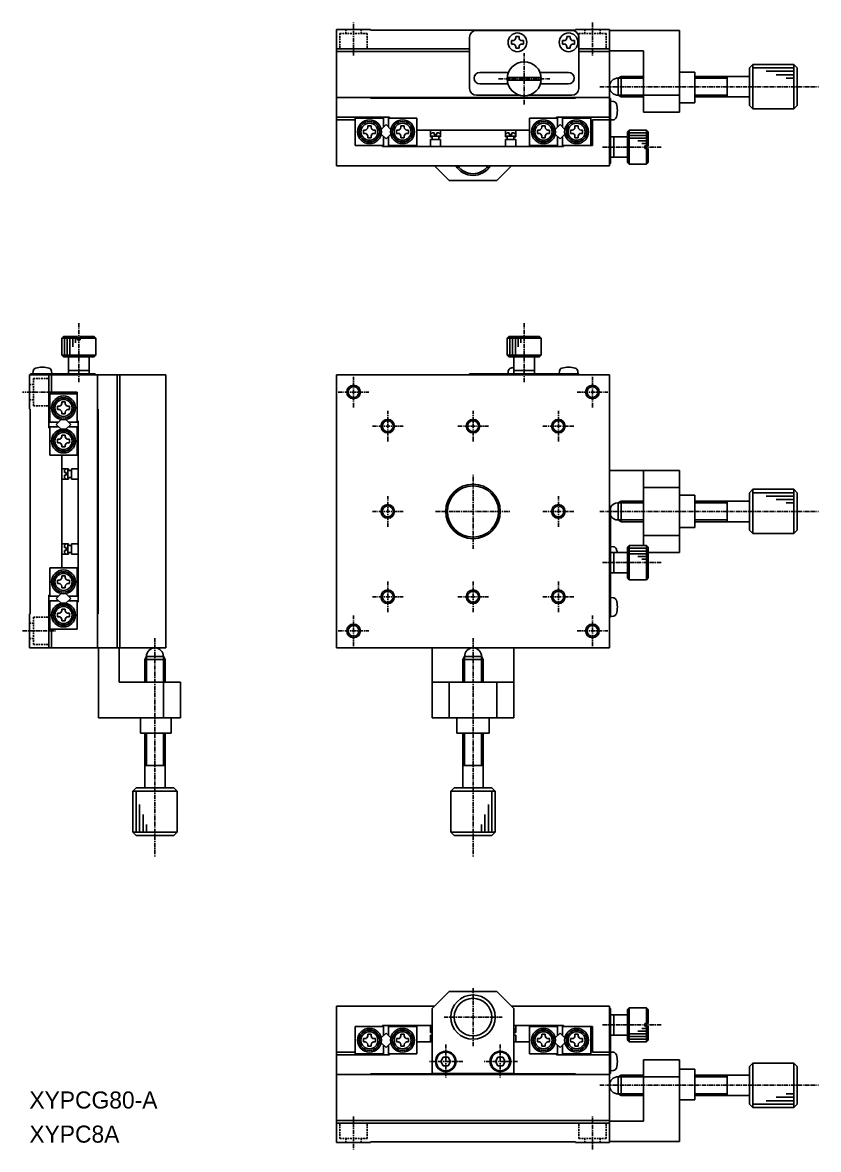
# Model space of a CAD drawing. Extents: x -273 to 230, y -96 to 235.
# Drawn here: x -273 to -39.7, y -95.7 to 234.6 of the extents above; entities that cross this region are included whole.
import ezdxf

# ---------------------------------------------------------------- set-up
doc = ezdxf.new("R2010")
doc.units = 0
doc.linetypes.add('CENTER', pattern=[2, 1.25, -0.25, 0.25, -0.25])
doc.linetypes.add('DASHED', pattern=[0.75, 0.5, -0.25])
doc.layers.get('0').update_dxf_attribs({"linetype": 'CONTINUOUS'})
doc.layers.add('CENTER', color=1, linetype='CENTER')

msp = doc.modelspace()

# ---------------------------------------------------------------- linework, layer by layer
at = {"color": 7, "linetype": 'CONTINUOUS'}
for p, q in [((-180.95, 212.59), (-180.95, 232.59)), ((-180.95, 232.59), (-170.95, 232.59)), ((-170.95, 232.39), (-170.95, 232.59)), ((-170.95, 232.39), (-110.95, 232.39)), ((-111.95, 232.29), (-139.95, 232.29)), ((-110.95, 232.59), (-100.95, 232.59)), ((-110.95, 232.59), (-110.95, 232.39)), ((-100.95, 232.59), (-100.95, 212.59)), ((-100.95, 232.29), (-80.45, 232.29)), ((-80.45, 208.29), (-80.45, 232.29)), ((-141.95, 230.29), (-141.95, 215.29)), ((-129.7, 229.29), (-129.7, 228.29)), ((-129.7, 229.29), (-129.25, 229.29)), ((-129.7, 228.29), (-129.25, 228.29)), ((-127.45, 230.54), (-128.45, 230.54)), ((-128.45, 230.54), (-128.45, 230.09)), ((-127.45, 230.54), (-127.45, 230.09)), ((-126.2, 229.29), (-126.65, 229.29)), ((-126.2, 228.29), (-126.65, 228.29)), ((-126.2, 228.29), (-126.2, 229.29)), ((-114.7, 229.29), (-114.7, 228.29)), ((-114.7, 229.29), (-114.25, 229.29)), ((-114.7, 228.29), (-114.25, 228.29)), ((-112.45, 230.54), (-113.45, 230.54)), ((-113.45, 230.54), (-113.45, 230.09)), ((-112.45, 230.54), (-112.45, 230.09)), ((-111.2, 229.29), (-111.65, 229.29)), ((-111.2, 228.29), (-111.65, 228.29)), ((-111.2, 228.29), (-111.2, 229.29)), ((-109.95, 215.29), (-109.95, 230.29)), ((-180.95, 226.89), (-141.95, 226.89)), ((-180.95, 226.09), (-141.95, 226.09)), ((-128.45, 227.04), (-128.45, 227.49)), ((-128.45, 227.04), (-127.45, 227.04)), ((-127.45, 227.04), (-127.45, 227.49)), ((-113.45, 227.04), (-113.45, 227.49)), ((-113.45, 227.04), (-112.45, 227.04)), ((-112.45, 227.04), (-112.45, 227.49)), ((-109.95, 226.89), (-100.95, 226.89)), ((-109.95, 226.09), (-100.95, 226.09)), ((-100.95, 226.29), (-90.95, 226.29)), ((-90.95, 226.29), (-90.95, 208.29)), ((-59.95, 221.29), (-58.95, 222.29)), ((-46.95, 222.29), (-58.95, 222.29)), ((-45.95, 221.29), (-46.95, 222.29)), ((-130.6, 219.94), (-138.95, 219.94)), ((-120.97, 218.49), (-130.94, 218.49)), ((-112.95, 219.94), (-121.31, 219.94)), ((-97.59, 218.79), (-98.45, 218.29)), ((-98.45, 218.29), (-98.45, 213.29)), ((-97.59, 218.79), (-97.59, 212.79)), ((-97.59, 218.79), (-90.95, 218.79)), ((-80.45, 220.04), (-75.95, 220.04)), ((-75.95, 211.04), (-75.95, 220.04)), ((-75.95, 218.79), (-59.95, 218.79)), ((-66.45, 212.79), (-66.45, 218.79)), ((-59.95, 221.29), (-59.95, 210.29)), ((-45.95, 210.29), (-45.95, 221.29)), ((-130.74, 216.64), (-138.95, 216.64)), ((-120.97, 217.69), (-130.94, 217.69)), ((-112.95, 216.64), (-121.17, 216.64)), ((-100.95, 212.59), (-180.95, 212.59)), ((-180.95, 192.59), (-180.95, 212.59)), ((-170.95, 212.59), (-180.95, 212.59)), ((-170.95, 212.39), (-170.95, 212.59)), ((-170.95, 212.39), (-110.95, 212.39)), ((-127.35, 213.29), (-139.95, 213.29)), ((-111.95, 213.29), (-124.55, 213.29)), ((-110.95, 212.39), (-110.95, 212.59)), ((-110.95, 212.59), (-100.95, 212.59)), ((-100.95, 212.59), (-100.95, 192.59)), ((-100.65, 212.29), (-100.95, 212.29)), ((-100.65, 212.29), (-100.65, 193.29)), ((-99.8, 211.47), (-100.65, 211.54)), ((-97.59, 212.79), (-98.45, 213.29)), ((-97.59, 212.79), (-90.95, 212.79)), ((-90.95, 213.29), (-80.45, 213.29)), ((-75.95, 212.79), (-59.95, 212.79)), ((-90.95, 208.29), (-80.45, 208.29)), ((-80.45, 211.04), (-75.95, 211.04)), ((-59.95, 210.29), (-58.95, 209.29)), ((-46.95, 209.29), (-58.95, 209.29)), ((-45.95, 210.29), (-46.95, 209.29)), ((-165.45, 206.89), (-180.95, 206.89)), ((-180.95, 206.09), (-175.45, 206.09)), ((-167.15, 206.59), (-175.45, 206.59)), ((-175.45, 206.59), (-175.45, 198.59)), ((-167.15, 204.01), (-167.15, 206.59)), ((-165.75, 206.59), (-165.75, 204.01)), ((-165.75, 206.59), (-157.45, 206.59)), ((-165.45, 206.59), (-165.45, 206.89)), ((-157.45, 198.59), (-157.45, 206.59)), ((-116.15, 206.59), (-124.45, 206.59)), ((-124.45, 198.59), (-124.45, 206.59)), ((-116.45, 206.89), (-100.95, 206.89)), ((-116.45, 206.59), (-116.45, 206.89)), ((-116.15, 204.01), (-116.15, 206.59)), ((-114.75, 204.01), (-114.75, 206.59)), ((-114.75, 206.59), (-106.45, 206.59)), ((-106.45, 206.59), (-106.45, 198.59)), ((-105.95, 206.09), (-105.95, 198.59)), ((-105.95, 206.09), (-100.95, 206.09)), ((-100.65, 206.04), (-99.8, 206.12)), ((-173.05, 202.09), (-173.05, 203.09)), ((-173.05, 203.09), (-172.6, 203.09)), ((-173.05, 202.09), (-172.6, 202.09)), ((-171.8, 204.34), (-170.8, 204.34)), ((-171.8, 204.34), (-171.8, 203.89)), ((-170.8, 204.34), (-170.8, 203.89)), ((-169.55, 203.09), (-170, 203.09)), ((-169.55, 202.09), (-170, 202.09)), ((-169.55, 203.09), (-169.55, 202.09)), ((-166.45, 204.71), (-167.87, 203.29)), ((-167.87, 201.89), (-166.45, 200.47)), ((-165.03, 203.29), (-166.45, 204.71)), ((-166.45, 200.47), (-165.03, 201.89)), ((-163.35, 203.09), (-163.35, 202.09)), ((-163.35, 203.09), (-162.9, 203.09)), ((-163.35, 202.09), (-162.9, 202.09)), ((-161.1, 204.34), (-162.1, 204.34)), ((-162.1, 204.34), (-162.1, 203.89)), ((-161.1, 204.34), (-161.1, 203.89)), ((-159.85, 203.09), (-160.3, 203.09)), ((-159.85, 202.09), (-160.3, 202.09)), ((-159.85, 202.09), (-159.85, 203.09)), ((-124.45, 203.09), (-157.45, 203.09)), ((-153.45, 203.09), (-153.45, 201.09)), ((-152.95, 202.29), (-153.45, 201.79)), ((-152.35, 202.29), (-152.95, 202.29)), ((-152.35, 202.29), (-152.35, 201.79)), ((-151.55, 201.79), (-152.35, 201.79)), ((-150.95, 202.29), (-151.55, 202.29)), ((-151.55, 202.29), (-151.55, 201.79)), ((-150.95, 202.29), (-150.45, 201.79)), ((-150.45, 201.09), (-150.45, 203.09)), ((-131.45, 203.09), (-131.45, 201.09)), ((-130.95, 202.29), (-131.45, 201.79)), ((-130.35, 202.29), (-130.95, 202.29)), ((-130.35, 202.29), (-130.35, 201.79)), ((-129.55, 201.79), (-130.35, 201.79)), ((-128.95, 202.29), (-129.55, 202.29)), ((-129.55, 202.29), (-129.55, 201.79)), ((-128.95, 202.29), (-128.45, 201.79)), ((-128.45, 201.09), (-128.45, 203.09)), ((-122.05, 202.09), (-122.05, 203.09)), ((-122.05, 203.09), (-121.6, 203.09)), ((-122.05, 202.09), (-121.6, 202.09)), ((-120.8, 204.34), (-119.8, 204.34)), ((-120.8, 204.34), (-120.8, 203.89)), ((-119.8, 204.34), (-119.8, 203.89)), ((-118.55, 203.09), (-119, 203.09)), ((-118.55, 202.09), (-119, 202.09)), ((-118.55, 203.09), (-118.55, 202.09)), ((-116.87, 203.29), (-115.45, 204.71)), ((-115.45, 200.47), (-116.87, 201.89)), ((-115.45, 204.71), (-114.03, 203.29)), ((-114.03, 201.89), (-115.45, 200.47)), ((-112.35, 203.09), (-112.35, 202.09)), ((-112.35, 203.09), (-111.9, 203.09)), ((-112.35, 202.09), (-111.9, 202.09)), ((-110.1, 204.34), (-111.1, 204.34)), ((-111.1, 204.34), (-111.1, 203.89)), ((-110.1, 204.34), (-110.1, 203.89)), ((-108.85, 203.09), (-109.3, 203.09)), ((-108.85, 202.09), (-109.3, 202.09)), ((-108.85, 202.09), (-108.85, 203.09)), ((-95.65, 202.59), (-95.15, 203.09)), ((-95.65, 193.59), (-95.65, 202.59)), ((-95.15, 193.09), (-95.15, 203.09)), ((-95.15, 203.09), (-90.15, 203.09)), ((-90.15, 198.49), (-90.15, 203.09)), ((-90.15, 203.09), (-89.65, 202.59)), ((-89.65, 202.59), (-89.65, 198.49)), ((-167.15, 198.59), (-175.45, 198.59)), ((-171.8, 200.84), (-171.8, 201.29)), ((-170.8, 200.84), (-171.8, 200.84)), ((-170.8, 200.84), (-170.8, 201.29)), ((-167.45, 198.59), (-167.45, 198.29)), ((-167.45, 198.29), (-114.45, 198.29)), ((-167.15, 198.59), (-167.15, 201.17)), ((-165.75, 201.17), (-165.75, 198.59)), ((-165.75, 198.59), (-157.45, 198.59)), ((-162.1, 200.84), (-162.1, 201.29)), ((-162.1, 200.84), (-161.1, 200.84)), ((-161.1, 200.84), (-161.1, 201.29)), ((-150.45, 201.29), (-153.45, 201.29)), ((-153.45, 201.09), (-152.95, 201.09)), ((-153.45, 200.29), (-153.45, 198.29)), ((-150.45, 200.29), (-153.45, 200.29)), ((-152.95, 200.29), (-152.95, 201.29)), ((-150.95, 201.29), (-150.95, 200.29)), ((-150.95, 201.09), (-150.45, 201.09)), ((-150.45, 198.29), (-150.45, 200.29)), ((-128.45, 201.29), (-131.45, 201.29)), ((-131.45, 201.09), (-130.95, 201.09)), ((-131.45, 200.29), (-131.45, 198.29)), ((-128.45, 200.29), (-131.45, 200.29)), ((-130.95, 200.29), (-130.95, 201.29)), ((-128.95, 201.29), (-128.95, 200.29)), ((-128.95, 201.09), (-128.45, 201.09)), ((-128.45, 198.29), (-128.45, 200.29)), ((-124.45, 198.59), (-116.15, 198.59)), ((-120.8, 200.84), (-120.8, 201.29)), ((-119.8, 200.84), (-120.8, 200.84)), ((-119.8, 200.84), (-119.8, 201.29)), ((-116.15, 198.59), (-116.15, 201.17)), ((-114.75, 198.59), (-114.75, 201.17)), ((-105.95, 198.59), (-114.75, 198.59)), ((-114.45, 198.59), (-114.45, 198.29)), ((-111.1, 200.84), (-111.1, 201.29)), ((-111.1, 200.84), (-110.1, 200.84)), ((-110.1, 200.84), (-110.1, 201.29)), ((-100.65, 201.09), (-95.65, 201.09)), ((-99.65, 195.09), (-99.65, 201.09)), ((-90.65, 198.49), (-89.65, 198.49)), ((-90.65, 197.69), (-90.65, 198.49)), ((-100.65, 195.09), (-95.65, 195.09)), ((-89.65, 197.69), (-90.65, 197.69)), ((-90.15, 193.09), (-90.15, 197.69)), ((-89.65, 197.69), (-89.65, 193.59)), ((-100.95, 192.59), (-180.95, 192.59)), ((-147.95, 188.29), (-152.25, 192.59)), ((-133.95, 188.29), (-129.65, 192.59)), ((-100.65, 193.29), (-100.95, 193.29)), ((-95.15, 193.09), (-95.65, 193.59)), ((-95.15, 193.09), (-90.15, 193.09)), ((-89.65, 193.59), (-90.15, 193.09)), ((-133.95, 188.29), (-147.95, 188.29)), ((-261.45, 142.09), (-260.95, 142.59)), ((-256.85, 142.09), (-261.45, 142.09)), ((-261.45, 137.09), (-261.45, 142.09)), ((-260.95, 142.59), (-256.85, 142.59)), ((-256.85, 141.59), (-256.85, 142.59)), ((-256.05, 142.59), (-256.05, 141.59)), ((-256.05, 142.59), (-251.95, 142.59)), ((-251.45, 142.09), (-256.05, 142.09)), ((-251.95, 142.59), (-251.45, 142.09)), ((-251.45, 137.09), (-251.45, 142.09)), ((-130.45, 142.59), (-130.95, 142.09)), ((-130.95, 142.09), (-120.95, 142.09)), ((-130.95, 137.09), (-130.95, 142.09)), ((-121.45, 142.59), (-130.45, 142.59)), ((-120.95, 142.09), (-121.45, 142.59)), ((-120.95, 137.09), (-120.95, 142.09)), ((-256.05, 141.59), (-256.85, 141.59)), ((-251.45, 137.09), (-261.45, 137.09)), ((-260.95, 136.59), (-261.45, 137.09)), ((-251.95, 136.59), (-260.95, 136.59)), ((-259.45, 131.59), (-259.45, 136.59)), ((-253.45, 131.59), (-253.45, 136.59)), ((-251.45, 137.09), (-251.95, 136.59)), ((-130.95, 137.09), (-120.95, 137.09)), ((-130.95, 137.09), (-130.45, 136.59)), ((-130.45, 136.59), (-121.45, 136.59)), ((-128.95, 131.59), (-128.95, 136.59)), ((-122.95, 131.59), (-122.95, 136.59)), ((-121.45, 136.59), (-120.95, 137.09)), ((-269.83, 132.44), (-269.9, 131.59)), ((-264.4, 131.59), (-264.48, 132.44)), ((-253.45, 132.59), (-259.45, 132.59)), ((-130.7, 131.59), (-130.63, 132.44)), ((-128.95, 132.59), (-122.95, 132.59)), ((-115.7, 131.59), (-115.63, 132.44)), ((-110.28, 132.44), (-110.2, 131.59)), ((-270.95, 131.29), (-250.95, 131.29)), ((-270.95, 121.29), (-270.95, 131.29)), ((-270.65, 131.59), (-270.65, 131.29)), ((-270.65, 131.59), (-251.65, 131.59)), ((-265.25, 115.79), (-265.25, 131.29)), ((-264.45, 126.29), (-264.45, 131.29)), ((-251.65, 131.59), (-251.65, 131.29)), ((-250.95, 131.29), (-250.95, 51.29)), ((-230.95, 131.29), (-250.95, 131.29)), ((-250.95, 131.29), (-250.95, 121.29)), ((-245.25, 131.29), (-245.25, 51.29)), ((-244.45, 131.29), (-244.45, 51.29)), ((-230.95, 51.29), (-230.95, 131.29)), ((-180.95, 131.29), (-180.95, 51.29)), ((-100.95, 131.29), (-180.95, 131.29)), ((-109.95, 131.59), (-141.95, 131.59)), ((-141.95, 131.59), (-141.95, 131.29)), ((-109.95, 131.59), (-109.95, 131.29)), ((-100.95, 51.29), (-100.95, 131.29)), ((-264.95, 117.49), (-264.95, 125.79)), ((-264.95, 125.79), (-256.95, 125.79)), ((-264.45, 126.29), (-256.95, 126.29)), ((-256.95, 126.29), (-256.95, 117.49)), ((-260.45, 123.39), (-261.45, 123.39)), ((-261.45, 123.39), (-261.45, 122.94)), ((-260.45, 123.39), (-260.45, 122.94)), ((-270.75, 121.29), (-270.95, 121.29)), ((-270.75, 61.29), (-270.75, 121.29)), ((-262.7, 122.14), (-262.7, 121.14)), ((-262.7, 122.14), (-262.25, 122.14)), ((-262.7, 121.14), (-262.25, 121.14)), ((-261.45, 119.89), (-261.45, 120.34)), ((-261.45, 119.89), (-260.45, 119.89)), ((-260.45, 119.89), (-260.45, 120.34)), ((-259.2, 122.14), (-259.65, 122.14)), ((-259.2, 121.14), (-259.65, 121.14)), ((-259.2, 121.14), (-259.2, 122.14)), ((-250.75, 121.29), (-250.95, 121.29)), ((-250.75, 121.29), (-250.75, 61.29)), ((-264.95, 115.79), (-265.25, 115.79)), ((-262.37, 117.49), (-264.95, 117.49)), ((-262.37, 116.09), (-264.95, 116.09)), ((-264.95, 116.09), (-264.95, 107.79)), ((-263.07, 116.79), (-261.65, 118.21)), ((-261.65, 115.37), (-263.07, 116.79)), ((-260.25, 118.21), (-258.83, 116.79)), ((-258.83, 116.79), (-260.25, 115.37)), ((-256.95, 117.49), (-259.53, 117.49)), ((-256.95, 116.09), (-259.53, 116.09)), ((-256.95, 117.79), (-256.65, 117.79)), ((-256.95, 107.79), (-256.95, 116.09)), ((-256.65, 64.79), (-256.65, 117.79)), ((-262.7, 111.44), (-262.7, 112.44)), ((-262.7, 112.44), (-262.25, 112.44)), ((-261.45, 113.69), (-260.45, 113.69)), ((-261.45, 113.69), (-261.45, 113.24)), ((-260.45, 113.69), (-260.45, 113.24)), ((-259.2, 112.44), (-259.65, 112.44)), ((-259.2, 112.44), (-259.2, 111.44)), ((-262.7, 111.44), (-262.25, 111.44)), ((-261.45, 110.19), (-261.45, 110.64)), ((-260.45, 110.19), (-261.45, 110.19)), ((-260.45, 110.19), (-260.45, 110.64)), ((-259.2, 111.44), (-259.65, 111.44)), ((-256.95, 107.79), (-264.95, 107.79)), ((-261.45, 107.79), (-261.45, 74.79)), ((-259.45, 103.79), (-261.45, 103.79)), ((-260.65, 103.29), (-260.15, 103.79)), ((-260.65, 103.29), (-260.65, 102.69)), ((-260.65, 102.69), (-260.15, 102.69)), ((-260.15, 102.69), (-260.15, 101.89)), ((-259.65, 103.79), (-259.65, 100.79)), ((-259.65, 103.29), (-258.65, 103.29)), ((-259.45, 103.29), (-259.45, 103.79)), ((-256.65, 103.79), (-258.65, 103.79)), ((-258.65, 103.79), (-258.65, 100.79)), ((-100.95, 103.29), (-80.45, 103.29)), ((-90.95, 103.29), (-90.95, 81.29)), ((-80.45, 103.29), (-80.45, 79.29)), ((-261.45, 100.79), (-259.45, 100.79)), ((-260.65, 101.89), (-260.65, 101.29)), ((-260.65, 101.89), (-260.15, 101.89)), ((-260.65, 101.29), (-260.15, 100.79)), ((-258.65, 101.29), (-259.65, 101.29)), ((-259.45, 100.79), (-259.45, 101.29)), ((-258.65, 100.79), (-256.65, 100.79)), ((-90.95, 98.29), (-80.45, 98.29)), ((-75.95, 96.04), (-80.45, 96.04)), ((-75.95, 96.04), (-75.95, 86.54)), ((-59.95, 96.79), (-58.95, 97.79)), ((-59.95, 96.79), (-59.95, 85.79)), ((-46.95, 97.79), (-58.95, 97.79)), ((-45.95, 96.79), (-46.95, 97.79)), ((-45.95, 85.79), (-45.95, 96.79)), ((-97.59, 94.29), (-98.45, 93.79)), ((-98.45, 93.79), (-98.45, 88.79)), ((-97.59, 94.29), (-90.95, 94.29)), ((-97.59, 94.29), (-97.59, 88.29)), ((-75.95, 94.29), (-59.95, 94.29)), ((-66.45, 88.29), (-66.45, 94.29)), ((-100.65, 92.29), (-100.95, 92.29)), ((-100.65, 60.29), (-100.65, 92.29)), ((-97.59, 88.29), (-98.45, 88.79)), ((-97.59, 88.29), (-90.95, 88.29)), ((-75.95, 86.54), (-80.45, 86.54)), ((-75.95, 88.29), (-59.95, 88.29)), ((-90.95, 84.29), (-80.45, 84.29)), ((-59.95, 85.79), (-58.95, 84.79)), ((-46.95, 84.79), (-58.95, 84.79)), ((-45.95, 85.79), (-46.95, 84.79)), ((-259.45, 81.79), (-261.45, 81.79)), ((-260.65, 81.29), (-260.15, 81.79)), ((-260.65, 81.29), (-260.65, 80.69)), ((-260.65, 80.69), (-260.15, 80.69)), ((-260.65, 79.89), (-260.65, 79.29)), ((-260.65, 79.89), (-260.15, 79.89)), ((-260.65, 79.29), (-260.15, 78.79)), ((-260.15, 80.69), (-260.15, 79.89)), ((-259.65, 81.79), (-259.65, 78.79)), ((-259.65, 81.29), (-258.65, 81.29)), ((-258.65, 79.29), (-259.65, 79.29)), ((-259.45, 81.29), (-259.45, 81.79)), ((-259.45, 78.79), (-259.45, 79.29)), ((-256.65, 81.79), (-258.65, 81.79)), ((-258.65, 81.79), (-258.65, 78.79)), ((-100.65, 81.04), (-99.8, 80.97)), ((-100.65, 79.29), (-95.65, 79.29)), ((-99.65, 79.29), (-99.65, 73.29)), ((-95.15, 81.29), (-95.65, 80.79)), ((-95.65, 80.79), (-95.65, 71.79)), ((-95.15, 81.29), (-95.15, 71.29)), ((-95.15, 81.29), (-90.15, 81.29)), ((-90.15, 81.29), (-90.15, 71.29)), ((-89.65, 80.79), (-90.15, 81.29)), ((-89.65, 71.79), (-89.65, 80.79)), ((-89.65, 79.29), (-80.45, 79.29)), ((-261.45, 78.79), (-259.45, 78.79)), ((-258.65, 78.79), (-256.65, 78.79)), ((-264.95, 66.49), (-264.95, 74.79)), ((-256.95, 74.79), (-264.95, 74.79)), ((-256.95, 66.49), (-256.95, 74.79)), ((-100.65, 73.29), (-95.65, 73.29)), ((-262.7, 71.14), (-262.7, 70.14)), ((-262.7, 71.14), (-262.25, 71.14)), ((-262.7, 70.14), (-262.25, 70.14)), ((-260.45, 72.39), (-261.45, 72.39)), ((-261.45, 72.39), (-261.45, 71.94)), ((-260.45, 72.39), (-260.45, 71.94)), ((-259.2, 71.14), (-259.65, 71.14)), ((-259.2, 70.14), (-259.65, 70.14)), ((-259.2, 70.14), (-259.2, 71.14)), ((-95.65, 71.79), (-95.15, 71.29)), ((-95.15, 71.29), (-90.15, 71.29)), ((-90.15, 71.29), (-89.65, 71.79)), ((-264.95, 66.79), (-265.25, 66.79)), ((-265.25, 66.79), (-265.25, 51.29)), ((-264.95, 66.49), (-262.37, 66.49)), ((-261.65, 67.21), (-263.07, 65.79)), ((-261.45, 68.89), (-261.45, 69.34)), ((-261.45, 68.89), (-260.45, 68.89)), ((-260.45, 68.89), (-260.45, 69.34)), ((-258.83, 65.79), (-260.25, 67.21)), ((-259.53, 66.49), (-256.95, 66.49)), ((-262.37, 65.09), (-264.95, 65.09)), ((-264.95, 65.09), (-264.95, 56.79)), ((-263.07, 65.79), (-261.65, 64.37)), ((-260.25, 64.37), (-258.83, 65.79)), ((-256.95, 65.09), (-259.53, 65.09)), ((-256.95, 65.09), (-256.95, 56.79)), ((-256.95, 64.79), (-256.65, 64.79)), ((-100.65, 66.04), (-99.8, 65.97)), ((-270.95, 61.29), (-270.95, 51.29)), ((-270.75, 61.29), (-270.95, 61.29)), ((-262.7, 60.44), (-262.7, 61.44)), ((-262.7, 61.44), (-262.25, 61.44)), ((-262.7, 60.44), (-262.25, 60.44)), ((-261.45, 62.69), (-260.45, 62.69)), ((-261.45, 62.69), (-261.45, 62.24)), ((-261.45, 59.19), (-261.45, 59.64)), ((-260.45, 62.69), (-260.45, 62.24)), ((-260.45, 59.19), (-260.45, 59.64)), ((-259.2, 61.44), (-259.65, 61.44)), ((-259.2, 60.44), (-259.65, 60.44)), ((-259.2, 61.44), (-259.2, 60.44)), ((-250.95, 61.29), (-250.95, 51.29)), ((-250.95, 61.29), (-250.75, 61.29)), ((-100.65, 60.29), (-100.95, 60.29)), ((-99.8, 60.62), (-100.65, 60.54)), ((-264.95, 56.79), (-256.95, 56.79)), ((-264.45, 51.29), (-264.45, 56.79)), ((-260.45, 59.19), (-261.45, 59.19)), ((-250.95, 51.29), (-270.95, 51.29)), ((-250.95, 51.29), (-230.95, 51.29)), ((-250.65, 51.29), (-250.65, 30.79)), ((-244.65, 51.29), (-244.65, 41.29)), ((-180.95, 51.29), (-100.95, 51.29)), ((-152.95, 51.29), (-152.95, 30.79)), ((-128.95, 51.29), (-128.95, 30.79)), ((-237.15, 47.93), (-236.65, 48.79)), ((-237.15, 47.93), (-237.15, 41.29)), ((-237.15, 47.93), (-231.15, 47.93)), ((-236.65, 48.79), (-231.65, 48.79)), ((-231.15, 47.93), (-231.65, 48.79)), ((-231.15, 47.93), (-231.15, 41.29)), ((-143.95, 47.93), (-143.45, 48.79)), ((-143.95, 47.93), (-143.95, 41.29)), ((-137.95, 47.93), (-143.95, 47.93)), ((-138.45, 48.79), (-143.45, 48.79)), ((-137.95, 47.93), (-138.45, 48.79)), ((-137.95, 47.93), (-137.95, 41.29)), ((-244.65, 41.29), (-226.65, 41.29)), ((-231.65, 41.29), (-231.65, 30.79)), ((-226.65, 41.29), (-226.65, 30.79)), ((-128.95, 41.29), (-152.95, 41.29)), ((-147.95, 41.29), (-147.95, 30.79)), ((-133.95, 41.29), (-133.95, 30.79)), ((-226.65, 30.79), (-250.65, 30.79)), ((-238.4, 30.79), (-238.4, 26.29)), ((-229.4, 30.79), (-229.4, 26.29)), ((-128.95, 30.79), (-152.95, 30.79)), ((-145.7, 26.29), (-145.7, 30.79)), ((-136.2, 26.29), (-136.2, 30.79)), ((-229.4, 26.29), (-238.4, 26.29)), ((-237.15, 26.29), (-237.15, 10.29)), ((-231.15, 26.29), (-231.15, 10.29)), ((-136.2, 26.29), (-145.7, 26.29)), ((-143.95, 26.29), (-143.95, 10.29)), ((-137.95, 26.29), (-137.95, 10.29)), ((-231.15, 16.79), (-237.15, 16.79)), ((-143.95, 16.79), (-137.95, 16.79)), ((-239.65, 10.29), (-240.65, 9.29)), ((-239.65, 10.29), (-228.65, 10.29)), ((-228.65, 10.29), (-227.65, 9.29)), ((-146.45, 10.29), (-147.45, 9.29)), ((-135.45, 10.29), (-146.45, 10.29)), ((-135.45, 10.29), (-134.45, 9.29)), ((-240.65, -2.71), (-240.65, 9.29)), ((-227.65, -2.71), (-227.65, 9.29)), ((-147.45, -2.71), (-147.45, 9.29)), ((-134.45, -2.71), (-134.45, 9.29)), ((-239.65, -3.71), (-240.65, -2.71)), ((-228.65, -3.71), (-227.65, -2.71)), ((-146.45, -3.71), (-147.45, -2.71)), ((-135.45, -3.71), (-134.45, -2.71)), ((-228.65, -3.71), (-239.65, -3.71)), ((-146.45, -3.71), (-135.45, -3.71)), ((-147.95, -49.41), (-152.95, -54.41)), ((-133.95, -49.41), (-147.95, -49.41)), ((-128.95, -54.41), (-133.95, -49.41)), ((-152.25, -53.71), (-180.95, -53.71)), ((-180.95, -53.71), (-180.95, -73.71)), ((-152.95, -73.41), (-152.95, -54.41)), ((-100.95, -53.71), (-129.65, -53.71)), ((-128.95, -73.41), (-128.95, -54.41)), ((-100.95, -73.71), (-100.95, -53.71)), ((-100.65, -54.41), (-100.95, -54.41)), ((-100.65, -73.41), (-100.65, -54.41)), ((-95.15, -54.21), (-95.65, -54.71)), ((-95.65, -54.71), (-95.65, -63.71)), ((-95.15, -54.21), (-95.15, -64.21)), ((-95.15, -54.21), (-90.15, -54.21)), ((-90.15, -54.21), (-90.15, -58.81)), ((-89.65, -54.71), (-90.15, -54.21)), ((-89.65, -58.81), (-89.65, -54.71)), ((-167.45, -59.41), (-167.45, -59.71)), ((-167.45, -59.41), (-152.95, -59.41)), ((-153.45, -59.41), (-153.45, -61.41)), ((-128.95, -59.41), (-114.45, -59.41)), ((-128.45, -61.41), (-128.45, -59.41)), ((-114.45, -59.41), (-114.45, -59.71)), ((-100.65, -56.21), (-95.65, -56.21)), ((-99.65, -56.21), (-99.65, -62.21)), ((-89.65, -58.81), (-90.65, -58.81)), ((-90.65, -58.81), (-90.65, -59.61)), ((-167.15, -59.71), (-175.45, -59.71)), ((-175.45, -67.71), (-175.45, -59.71)), ((-170.8, -61.96), (-171.8, -61.96)), ((-171.8, -61.96), (-171.8, -62.41)), ((-170.8, -61.96), (-170.8, -62.41)), ((-167.87, -63.01), (-166.45, -61.59)), ((-167.15, -59.71), (-167.15, -62.29)), ((-166.45, -61.59), (-165.03, -63.01)), ((-165.75, -62.29), (-165.75, -59.71)), ((-165.75, -59.71), (-157.45, -59.71)), ((-162.1, -61.96), (-161.1, -61.96)), ((-162.1, -61.96), (-162.1, -62.41)), ((-161.1, -61.96), (-161.1, -62.41)), ((-157.45, -59.71), (-157.45, -67.71)), ((-152.95, -60.21), (-153.45, -60.71)), ((-152.95, -61.21), (-153.45, -61.21)), ((-153.45, -61.41), (-152.95, -61.41)), ((-153.45, -62.21), (-153.45, -64.21)), ((-152.95, -62.21), (-153.45, -62.21)), ((-128.95, -60.21), (-128.45, -60.71)), ((-128.45, -61.21), (-128.95, -61.21)), ((-128.95, -61.41), (-128.45, -61.41)), ((-128.45, -62.21), (-128.95, -62.21)), ((-128.45, -64.21), (-128.45, -62.21)), ((-124.45, -59.71), (-116.15, -59.71)), ((-124.45, -59.71), (-124.45, -67.71)), ((-119.8, -61.96), (-120.8, -61.96)), ((-120.8, -61.96), (-120.8, -62.41)), ((-119.8, -61.96), (-119.8, -62.41)), ((-115.45, -61.59), (-116.87, -63.01)), ((-116.15, -59.71), (-116.15, -62.29)), ((-114.03, -63.01), (-115.45, -61.59)), ((-114.75, -59.71), (-114.75, -62.29)), ((-105.95, -59.71), (-114.75, -59.71)), ((-111.1, -61.96), (-110.1, -61.96)), ((-111.1, -61.96), (-111.1, -62.41)), ((-110.1, -61.96), (-110.1, -62.41)), ((-106.45, -67.71), (-106.45, -59.71)), ((-105.95, -67.21), (-105.95, -59.71)), ((-100.65, -62.21), (-95.65, -62.21)), ((-90.65, -59.61), (-89.65, -59.61)), ((-90.15, -59.61), (-90.15, -64.21)), ((-89.65, -63.71), (-89.65, -59.61)), ((-173.05, -63.21), (-173.05, -64.21)), ((-173.05, -63.21), (-172.6, -63.21)), ((-173.05, -64.21), (-172.6, -64.21)), ((-171.8, -65.46), (-171.8, -65.01)), ((-171.8, -65.46), (-170.8, -65.46)), ((-170.8, -65.46), (-170.8, -65.01)), ((-169.55, -63.21), (-170, -63.21)), ((-169.55, -64.21), (-170, -64.21)), ((-169.55, -64.21), (-169.55, -63.21)), ((-166.45, -65.83), (-167.87, -64.41)), ((-167.15, -65.13), (-167.15, -67.71)), ((-165.03, -64.41), (-166.45, -65.83)), ((-165.75, -67.71), (-165.75, -65.13)), ((-163.35, -64.21), (-163.35, -63.21)), ((-163.35, -63.21), (-162.9, -63.21)), ((-163.35, -64.21), (-162.9, -64.21)), ((-162.1, -65.46), (-162.1, -65.01)), ((-161.1, -65.46), (-162.1, -65.46)), ((-161.1, -65.46), (-161.1, -65.01)), ((-159.85, -63.21), (-160.3, -63.21)), ((-159.85, -64.21), (-160.3, -64.21)), ((-159.85, -63.21), (-159.85, -64.21)), ((-152.95, -64.21), (-157.45, -64.21)), ((-124.45, -64.21), (-128.95, -64.21)), ((-122.05, -63.21), (-122.05, -64.21)), ((-122.05, -63.21), (-121.6, -63.21)), ((-122.05, -64.21), (-121.6, -64.21)), ((-120.8, -65.46), (-120.8, -65.01)), ((-120.8, -65.46), (-119.8, -65.46)), ((-119.8, -65.46), (-119.8, -65.01)), ((-118.55, -63.21), (-119, -63.21)), ((-118.55, -64.21), (-119, -64.21)), ((-118.55, -64.21), (-118.55, -63.21)), ((-116.87, -64.41), (-115.45, -65.83)), ((-116.15, -65.13), (-116.15, -67.71)), ((-115.45, -65.83), (-114.03, -64.41)), ((-114.75, -65.13), (-114.75, -67.71)), ((-112.35, -64.21), (-112.35, -63.21)), ((-112.35, -63.21), (-111.9, -63.21)), ((-112.35, -64.21), (-111.9, -64.21)), ((-111.1, -65.46), (-111.1, -65.01)), ((-110.1, -65.46), (-111.1, -65.46)), ((-110.1, -65.46), (-110.1, -65.01)), ((-108.85, -63.21), (-109.3, -63.21)), ((-108.85, -64.21), (-109.3, -64.21)), ((-108.85, -63.21), (-108.85, -64.21)), ((-95.65, -63.71), (-95.15, -64.21)), ((-95.15, -64.21), (-90.15, -64.21)), ((-90.15, -64.21), (-89.65, -63.71)), ((-180.95, -67.21), (-175.45, -67.21)), ((-165.45, -68.01), (-180.95, -68.01)), ((-167.15, -67.71), (-175.45, -67.71)), ((-165.75, -67.71), (-157.45, -67.71)), ((-165.45, -67.71), (-165.45, -68.01)), ((-149.67, -68.66), (-150.4, -69.91)), ((-148.23, -68.66), (-149.67, -68.66)), ((-147.51, -69.91), (-148.23, -68.66)), ((-133.67, -68.66), (-134.4, -69.91)), ((-132.23, -68.66), (-133.67, -68.66)), ((-131.51, -69.91), (-132.23, -68.66)), ((-116.15, -67.71), (-124.45, -67.71)), ((-116.45, -67.71), (-116.45, -68.01)), ((-116.45, -68.01), (-100.95, -68.01)), ((-114.75, -67.71), (-106.45, -67.71)), ((-105.95, -67.21), (-100.95, -67.21)), ((-100.65, -67.16), (-99.8, -67.23)), ((-150.4, -69.91), (-149.67, -71.16)), ((-149.67, -71.16), (-148.23, -71.16)), ((-148.23, -71.16), (-147.51, -69.91)), ((-134.4, -69.91), (-133.67, -71.16)), ((-133.67, -71.16), (-132.23, -71.16)), ((-132.23, -71.16), (-131.51, -69.91)), ((-99.8, -72.58), (-100.65, -72.66)), ((-90.95, -87.41), (-90.95, -69.41)), ((-90.95, -69.41), (-80.45, -69.41)), ((-80.45, -69.41), (-80.45, -93.41)), ((-80.45, -72.16), (-75.95, -72.16)), ((-75.95, -72.16), (-75.95, -81.16)), ((-59.95, -71.41), (-58.95, -70.41)), ((-59.95, -82.41), (-59.95, -71.41)), ((-46.95, -70.41), (-58.95, -70.41)), ((-45.95, -71.41), (-46.95, -70.41)), ((-45.95, -71.41), (-45.95, -82.41)), ((-180.95, -73.71), (-180.95, -93.71)), ((-100.95, -73.71), (-180.95, -73.71)), ((-170.95, -73.71), (-180.95, -73.71)), ((-170.95, -73.51), (-170.95, -73.71)), ((-170.95, -73.51), (-110.95, -73.51)), ((-152.95, -73.41), (-128.95, -73.41)), ((-110.95, -73.51), (-110.95, -73.71)), ((-110.95, -73.71), (-100.95, -73.71)), ((-100.65, -73.41), (-100.95, -73.41)), ((-100.95, -93.71), (-100.95, -73.71)), ((-97.59, -73.91), (-98.45, -74.41)), ((-98.45, -79.41), (-98.45, -74.41)), ((-97.59, -73.91), (-90.95, -73.91)), ((-97.59, -79.91), (-97.59, -73.91)), ((-90.95, -74.41), (-80.45, -74.41)), ((-75.95, -73.91), (-59.95, -73.91)), ((-66.45, -73.91), (-66.45, -79.91)), ((-97.59, -79.91), (-98.45, -79.41)), ((-97.59, -79.91), (-90.95, -79.91)), ((-80.45, -81.16), (-75.95, -81.16)), ((-75.95, -79.91), (-59.95, -79.91)), ((-59.95, -82.41), (-58.95, -83.41)), ((-45.95, -82.41), (-46.95, -83.41)), ((-46.95, -83.41), (-58.95, -83.41)), ((-180.95, -87.21), (-100.95, -87.21)), ((-180.95, -88.01), (-100.95, -88.01)), ((-100.95, -87.41), (-90.95, -87.41)), ((-180.95, -93.71), (-170.95, -93.71)), ((-170.95, -93.51), (-170.95, -93.71)), ((-170.95, -93.51), (-110.95, -93.51)), ((-110.95, -93.71), (-110.95, -93.51)), ((-110.95, -93.71), (-100.95, -93.71)), ((-100.95, -93.41), (-80.45, -93.41))]:
    msp.add_line(p, q, dxfattribs=at)
at = {"color": 3, "linetype": 'DASHED'}
for p, q in [((-179.95, 231.39), (-171.95, 231.39)), ((-179.95, 231.39), (-179.95, 226.89)), ((-178.2, 231.39), (-178.2, 232.59)), ((-173.7, 231.39), (-173.7, 232.59)), ((-171.95, 231.39), (-171.95, 226.89)), ((-109.95, 231.39), (-101.95, 231.39)), ((-109.95, 231.39), (-109.95, 226.89)), ((-108.2, 231.39), (-108.2, 232.59)), ((-103.7, 231.39), (-103.7, 232.59)), ((-101.95, 231.39), (-101.95, 226.89)), ((-269.75, 130.29), (-265.25, 130.29)), ((-269.75, 130.29), (-269.75, 122.29)), ((-269.75, 128.54), (-270.95, 128.54)), ((-269.75, 124.04), (-270.95, 124.04)), ((-269.75, 122.29), (-265.25, 122.29)), ((-269.75, 60.29), (-265.25, 60.29)), ((-269.75, 60.29), (-269.75, 52.29)), ((-269.75, 58.54), (-270.95, 58.54)), ((-269.75, 54.04), (-270.95, 54.04)), ((-269.75, 52.29), (-265.25, 52.29)), ((-179.95, -92.51), (-179.95, -88.01)), ((-171.95, -92.51), (-171.95, -88.01)), ((-109.95, -92.51), (-109.95, -88.01)), ((-101.95, -92.51), (-101.95, -88.01)), ((-179.95, -92.51), (-171.95, -92.51)), ((-178.2, -92.51), (-178.2, -93.71)), ((-173.7, -92.51), (-173.7, -93.71)), ((-109.95, -92.51), (-101.95, -92.51)), ((-108.2, -92.51), (-108.2, -93.71)), ((-103.7, -92.51), (-103.7, -93.71))]:
    msp.add_line(p, q, dxfattribs=at)
at = {"color": 3, "linetype": 'CONTINUOUS'}
for p, q in [((-58.95, 222.29), (-58.95, 209.29)), ((-46.95, 209.29), (-46.95, 222.29)), ((-90.95, 218.29), (-98.45, 218.29)), ((-66.45, 218.29), (-75.95, 218.29)), ((-46.95, 221.29), (-58.95, 221.29)), ((-46.95, 220.29), (-55.07, 220.29)), ((-46.95, 219.29), (-52.12, 219.29)), ((-46.95, 218.29), (-49.19, 218.29)), ((-90.95, 213.29), (-98.45, 213.29)), ((-66.45, 213.29), (-75.95, 213.29)), ((-95.15, 202.29), (-90.15, 202.29)), ((-95.15, 201.49), (-90.15, 201.49)), ((-95.15, 200.69), (-90.15, 200.69)), ((-92.65, 199.89), (-90.15, 199.89)), ((-91.53, 199.09), (-90.15, 199.09)), ((-260.65, 137.09), (-260.65, 142.09)), ((-259.85, 137.09), (-259.85, 142.09)), ((-259.05, 137.09), (-259.05, 142.09)), ((-258.25, 139.59), (-258.25, 142.09)), ((-257.45, 140.72), (-257.45, 142.09)), ((-130.15, 137.09), (-130.15, 142.09)), ((-129.35, 137.09), (-129.35, 142.09)), ((-128.55, 137.09), (-128.55, 142.09)), ((-127.75, 139.59), (-127.75, 142.09)), ((-126.95, 140.72), (-126.95, 142.09)), ((-58.95, 97.79), (-58.95, 84.79)), ((-46.95, 96.79), (-58.95, 96.79)), ((-46.95, 95.79), (-55.07, 95.79)), ((-46.95, 84.79), (-46.95, 97.79)), ((-90.95, 93.79), (-98.45, 93.79)), ((-66.45, 93.79), (-75.95, 93.79)), ((-46.95, 94.79), (-52.12, 94.79)), ((-46.95, 93.79), (-49.19, 93.79)), ((-90.95, 88.79), (-98.45, 88.79)), ((-66.45, 88.79), (-75.95, 88.79)), ((-95.15, 80.49), (-90.15, 80.49)), ((-95.15, 79.69), (-90.15, 79.69)), ((-95.15, 78.89), (-90.15, 78.89)), ((-92.65, 78.09), (-90.15, 78.09)), ((-91.53, 77.29), (-90.15, 77.29)), ((-236.65, 41.29), (-236.65, 48.79)), ((-231.65, 41.29), (-231.65, 48.79)), ((-143.45, 41.29), (-143.45, 48.79)), ((-138.45, 41.29), (-138.45, 48.79)), ((-236.65, 16.79), (-236.65, 26.29)), ((-231.65, 16.79), (-231.65, 26.29)), ((-143.45, 16.79), (-143.45, 26.29)), ((-138.45, 16.79), (-138.45, 26.29)), ((-240.65, 9.29), (-227.65, 9.29)), ((-239.65, -2.71), (-239.65, 9.29)), ((-134.45, 9.29), (-147.45, 9.29)), ((-135.45, -2.71), (-135.45, 9.29)), ((-238.65, -2.71), (-238.65, 5.41)), ((-136.45, -2.71), (-136.45, 5.41)), ((-237.65, -2.71), (-237.65, 2.46)), ((-137.45, -2.71), (-137.45, 2.46)), ((-227.65, -2.71), (-240.65, -2.71)), ((-236.65, -2.71), (-236.65, -0.47)), ((-147.45, -2.71), (-134.45, -2.71)), ((-138.45, -2.71), (-138.45, -0.47)), ((-95.15, -61.81), (-90.15, -61.81)), ((-95.15, -62.61), (-90.15, -62.61)), ((-92.65, -61.01), (-90.15, -61.01)), ((-91.53, -60.21), (-90.15, -60.21)), ((-95.15, -63.41), (-90.15, -63.41)), ((-58.95, -83.41), (-58.95, -70.41)), ((-46.95, -70.41), (-46.95, -83.41)), ((-90.95, -74.41), (-98.45, -74.41)), ((-66.45, -74.41), (-75.95, -74.41)), ((-90.95, -79.41), (-98.45, -79.41)), ((-66.45, -79.41), (-75.95, -79.41)), ((-46.95, -82.41), (-58.95, -82.41)), ((-46.95, -81.41), (-55.07, -81.41)), ((-46.95, -80.41), (-52.12, -80.41)), ((-46.95, -79.41), (-49.19, -79.41))]:
    msp.add_line(p, q, dxfattribs=at)
at = {"color": 7, "linetype": 'CONTINUOUS'}
for centre, radius in [((-127.95, 228.79), 2.75), ((-112.95, 228.79), 2.75), ((-125.95, 218.09), 5), ((-171.3, 202.59), 3.5), ((-171.3, 202.59), 3), ((-171.3, 202.59), 2.5), ((-161.6, 202.59), 3.5), ((-161.6, 202.59), 3), ((-161.6, 202.59), 2.5), ((-120.3, 202.59), 3.5), ((-120.3, 202.59), 3), ((-120.3, 202.59), 2.5), ((-110.6, 202.59), 3.5), ((-110.6, 202.59), 3), ((-110.6, 202.59), 2.5), ((-175.95, 126.29), 1.6), ((-105.95, 126.29), 1.6), ((-260.95, 121.64), 3.5), ((-260.95, 121.64), 3), ((-260.95, 121.64), 2.5), ((-165.95, 116.29), 1.6), ((-140.95, 116.29), 1.6), ((-115.95, 116.29), 1.6), ((-260.95, 111.94), 3.5), ((-260.95, 111.94), 3), ((-260.95, 111.94), 2.5), ((-140.95, 91.29), 7.5), ((-165.95, 91.29), 1.6), ((-115.95, 91.29), 1.6), ((-260.95, 70.64), 3.5), ((-260.95, 70.64), 3), ((-260.95, 70.64), 2.5), ((-165.95, 66.29), 1.6), ((-140.95, 66.29), 1.6), ((-115.95, 66.29), 1.6), ((-260.95, 60.94), 3.5), ((-260.95, 60.94), 3), ((-260.95, 60.94), 2.5), ((-175.95, 56.29), 1.6), ((-105.95, 56.29), 1.6), ((-140.95, -56.91), 6.5), ((-171.3, -63.71), 3.5), ((-171.3, -63.71), 3), ((-171.3, -63.71), 2.5), ((-161.6, -63.71), 3.5), ((-161.6, -63.71), 3), ((-161.6, -63.71), 2.5), ((-120.3, -63.71), 3.5), ((-120.3, -63.71), 3), ((-120.3, -63.71), 2.5), ((-110.6, -63.71), 3.5), ((-110.6, -63.71), 3), ((-110.6, -63.71), 2.5), ((-148.95, -69.91), 3), ((-148.95, -69.91), 2.75), ((-132.95, -69.91), 3), ((-132.95, -69.91), 2.75)]:
    msp.add_circle(centre, radius, dxfattribs=at)
at = {"color": 3, "linetype": 'CONTINUOUS'}
for centre, radius in [((-175.95, 126.29), 2), ((-105.95, 126.29), 2), ((-165.95, 116.29), 2), ((-140.95, 116.29), 2), ((-115.95, 116.29), 2), ((-140.95, 91.29), 8), ((-165.95, 91.29), 2), ((-115.95, 91.29), 2), ((-165.95, 66.29), 2), ((-140.95, 66.29), 2), ((-115.95, 66.29), 2), ((-175.95, 56.29), 2), ((-105.95, 56.29), 2), ((-140.95, -56.91), 5.5)]:
    msp.add_circle(centre, radius, dxfattribs=at)
at = {"color": 7, "linetype": 'CONTINUOUS'}
for centre, radius, start, end in [((-139.95, 230.29), 2, 90, 180), ((-111.95, 230.29), 2, 0, 90), ((-129.25, 230.09), 0.8, 270, 0), ((-129.25, 227.49), 0.8, 0, 90), ((-126.65, 230.09), 0.8, 180, 270), ((-126.65, 227.49), 0.8, 90, 180), ((-114.25, 230.09), 0.8, 270, 0), ((-114.25, 227.49), 0.8, 0, 90), ((-111.65, 230.09), 0.8, 180, 270), ((-111.65, 227.49), 0.8, 90, 180), ((-138.95, 218.29), 1.65, 90, 270), ((-112.95, 218.29), 1.65, 270, 90), ((-98.45, 215.79), 2.5, 90, 270), ((-139.95, 215.29), 2, 180, 270), ((-111.95, 215.29), 2, 270, 0), ((-99.89, 210.47), 1, 16.257, 85), ((-105.65, 208.79), 7, 343.743, 16.257), ((-99.89, 207.11), 1, 275, 343.743), ((-172.6, 203.89), 0.8, 270, 0), ((-172.6, 201.29), 0.8, 0, 90), ((-170, 203.89), 0.8, 180, 270), ((-170, 201.29), 0.8, 90, 180), ((-162.9, 203.89), 0.8, 270, 0), ((-162.9, 201.29), 0.8, 0, 90), ((-160.3, 203.89), 0.8, 180, 270), ((-160.3, 201.29), 0.8, 90, 180), ((-121.6, 203.89), 0.8, 270, 0), ((-121.6, 201.29), 0.8, 0, 90), ((-119, 203.89), 0.8, 180, 270), ((-119, 201.29), 0.8, 90, 180), ((-111.9, 203.89), 0.8, 270, 0), ((-111.9, 201.29), 0.8, 0, 90), ((-109.3, 203.89), 0.8, 180, 270), ((-109.3, 201.29), 0.8, 90, 180), ((-140.95, 195.79), 6, 212.231, 327.769), ((-140.95, 195.79), 5.5, 215.5785, 324.4215), ((-268.83, 132.35), 1, 106.257, 175), ((-267.15, 126.59), 7, 73.743, 106.257), ((-265.47, 132.35), 1, 5, 73.743), ((-129.63, 132.35), 1, 106.257, 175), ((-127.95, 126.59), 7, 98.2132, 106.257), ((-114.63, 132.35), 1, 106.257, 175), ((-112.95, 126.59), 7, 73.743, 106.257), ((-111.27, 132.35), 1, 5, 73.743), ((-262.25, 122.94), 0.8, 270, 0), ((-259.65, 122.94), 0.8, 180, 270), ((-262.25, 120.34), 0.8, 0, 90), ((-259.65, 120.34), 0.8, 90, 180), ((-262.25, 113.24), 0.8, 270, 0), ((-259.65, 113.24), 0.8, 180, 270), ((-262.25, 110.64), 0.8, 0, 90), ((-259.65, 110.64), 0.8, 90, 180), ((-98.45, 91.29), 2.5, 90, 156.5009), ((-98.45, 91.29), 2.5, 208.3577, 270), ((-99.89, 79.97), 1, 16.257, 85), ((-105.65, 78.29), 7, 8.2132, 16.257), ((-262.25, 71.94), 0.8, 270, 0), ((-262.25, 69.34), 0.8, 0, 90), ((-259.65, 71.94), 0.8, 180, 270), ((-259.65, 69.34), 0.8, 90, 180), ((-99.89, 64.97), 1, 16.257, 85), ((-105.65, 63.29), 7, 343.743, 16.257), ((-262.25, 62.24), 0.8, 270, 0), ((-262.25, 59.64), 0.8, 0, 90), ((-259.65, 62.24), 0.8, 180, 270), ((-259.65, 59.64), 0.8, 90, 180), ((-99.89, 61.61), 1, 275, 343.743), ((-234.15, 48.79), 2.5, 0, 180), ((-140.95, 48.79), 2.5, 360, 180), ((-172.6, -62.41), 0.8, 270, 0), ((-170, -62.41), 0.8, 180, 270), ((-162.9, -62.41), 0.8, 270, 0), ((-160.3, -62.41), 0.8, 180, 270), ((-121.6, -62.41), 0.8, 270, 0), ((-119, -62.41), 0.8, 180, 270), ((-111.9, -62.41), 0.8, 270, 0), ((-109.3, -62.41), 0.8, 180, 270), ((-172.6, -65.01), 0.8, 0, 90), ((-170, -65.01), 0.8, 90, 180), ((-162.9, -65.01), 0.8, 0, 90), ((-160.3, -65.01), 0.8, 90, 180), ((-121.6, -65.01), 0.8, 0, 90), ((-119, -65.01), 0.8, 90, 180), ((-111.9, -65.01), 0.8, 0, 90), ((-109.3, -65.01), 0.8, 90, 180), ((-99.89, -68.23), 1, 16.257, 85), ((-105.65, -69.91), 7, 343.743, 16.257), ((-99.89, -71.59), 1, 275, 343.743), ((-98.45, -76.91), 2.5, 90, 270)]:
    msp.add_arc(centre, radius, start, end, dxfattribs=at)
at = {"layer": 'CENTER', "color": 1, "linetype": 'CENTER'}
for p, q in [((-175.95, 224.89), (-175.95, 234.59)), ((-105.95, 234.59), (-105.95, 224.89)), ((-125.95, 210.59), (-125.95, 225.59)), ((-133.45, 218.09), (-118.45, 218.09)), ((-103.84, 215.79), (-39.73, 215.79)), ((-85.78, 198.09), (-103.05, 198.09)), ((-256.45, 146.46), (-256.45, 129.2)), ((-125.95, 146.46), (-125.95, 129.2)), ((-175.95, 121.79), (-175.95, 130.79)), ((-105.95, 121.79), (-105.95, 130.79)), ((-264.45, 126.29), (-272.95, 126.29)), ((-180.45, 126.29), (-171.45, 126.29)), ((-110.45, 126.29), (-101.45, 126.29)), ((-165.95, 111.79), (-165.95, 120.79)), ((-140.95, 111.79), (-140.95, 120.79)), ((-115.95, 111.79), (-115.95, 120.79)), ((-170.45, 116.29), (-161.45, 116.29)), ((-145.45, 116.29), (-136.45, 116.29)), ((-120.45, 116.29), (-111.45, 116.29)), ((-140.95, 80.29), (-140.95, 102.29)), ((-165.95, 86.79), (-165.95, 95.79)), ((-115.95, 86.79), (-115.95, 95.79)), ((-170.45, 91.29), (-161.45, 91.29)), ((-151.95, 91.29), (-129.95, 91.29)), ((-120.45, 91.29), (-111.45, 91.29)), ((-103.84, 91.29), (-39.73, 91.29)), ((-85.78, 76.29), (-103.05, 76.29)), ((-165.95, 61.79), (-165.95, 70.79)), ((-140.95, 61.79), (-140.95, 70.79)), ((-115.95, 61.79), (-115.95, 70.79)), ((-170.45, 66.29), (-161.45, 66.29)), ((-145.45, 66.29), (-136.45, 66.29)), ((-120.45, 66.29), (-111.45, 66.29)), ((-175.95, 51.79), (-175.95, 60.79)), ((-105.95, 51.79), (-105.95, 60.79)), ((-272.95, 56.29), (-263.25, 56.29)), ((-180.45, 56.29), (-171.45, 56.29)), ((-110.45, 56.29), (-101.45, 56.29)), ((-234.15, 54.18), (-234.15, -9.93)), ((-140.95, 54.18), (-140.95, -9.93)), ((-140.95, -65.41), (-140.95, -48.41)), ((-149.45, -56.91), (-132.45, -56.91)), ((-85.78, -59.21), (-103.05, -59.21)), ((-148.95, -64.91), (-148.95, -74.91)), ((-132.95, -64.91), (-132.95, -74.91)), ((-143.95, -69.91), (-153.95, -69.91)), ((-127.95, -69.91), (-137.95, -69.91)), ((-103.84, -76.91), (-39.73, -76.91)), ((-175.95, -86.01), (-175.95, -95.71)), ((-105.95, -95.71), (-105.95, -86.01))]:
    msp.add_line(p, q, dxfattribs=at)

# ---------------------------------------------------------------- texts
at = {"color": 7, "linetype": 'CONTINUOUS'}
for s, p in [('XYPCG80-A', (-270.95, -83.71)), ('XYPC8A', (-270.95, -93.71))]:
    msp.add_text(s, height=5, dxfattribs=at).set_placement(p)

doc.saveas('drawing.dxf')
